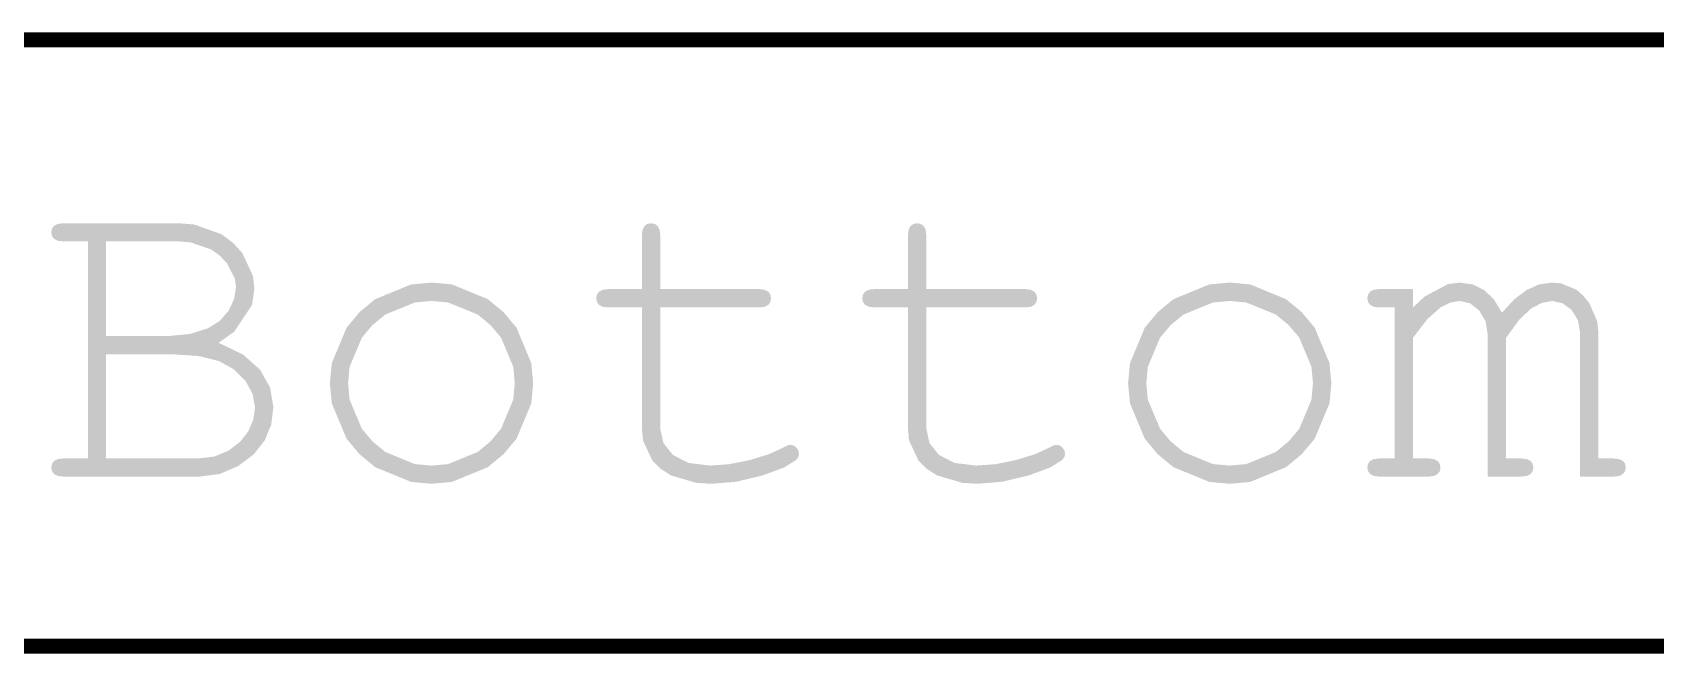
# Model space of a CAD drawing. Extents: x 0 to 13284, y 0 to 3969.
# Drawn here: x 11699.4 to 12131.8, y 2996.2 to 3161.6 of the extents above; entities that cross this region are included whole.
import ezdxf

# ---------------------------------------------------------------- set-up
doc = ezdxf.new("R2010")
doc.units = 0
doc.layers.add('DRILL_SYMBOLS', color=255, linetype='CONTINUOUS')

msp = doc.modelspace()

# ---------------------------------------------------------------- hatches: boundary and pattern name
at = {"layer": 'DRILL_SYMBOLS'}
for points in [[(11714.178228, 3048.158937), (11743.532756, 3048.158937), (11747.901339, 3048.677992), (11751.66437, 3050.235118), (11754.706535, 3052.556378), (11756.912441, 3055.367835), (11758.253307, 3058.482047), (11758.700236, 3061.711654), (11758.058661, 3065.344921), (11756.133898, 3068.862835), (11753.070118, 3071.905), (11749.011535, 3074.110906), (11743.590433, 3075.451772), (11736.439252, 3075.898701), (11719.022598, 3075.898701), (11719.022598, 3048.158937), (11714.178228, 3048.158937), (11714.178228, 3105.945315), (11707.661417, 3105.945315), (11706.176378, 3106.111102), (11705.181535, 3106.608543), (11704.619252, 3107.379882), (11704.431811, 3108.36748), (11704.619252, 3109.355118), (11705.181535, 3110.126457), (11706.176378, 3110.623858), (11707.661417, 3110.789685), (11738.111693, 3110.789685), (11742.427992, 3110.463465), (11749.795472, 3107.853858), (11752.846654, 3105.570433), (11755.33189, 3102.847283), (11758.172205, 3096.719764), (11758.527244, 3093.315354), (11757.93252, 3089.087362), (11753.174646, 3081.907323), (11749.011535, 3078.955276), (11746.18563, 3082.819213), (11749.314291, 3084.794449), (11751.66437, 3087.490591), (11753.135, 3090.575984), (11753.625197, 3093.719055), (11753.358465, 3095.952008), (11751.224646, 3100.147559), (11749.357559, 3102.110197), (11747.061535, 3103.788071), (11741.49626, 3105.70563), (11738.227047, 3105.945315), (11719.022598, 3105.945315), (11719.022598, 3080.800748), (11736.150866, 3080.800748), (11741.398937, 3081.305354), (11746.18563, 3082.819213), (11749.011535, 3078.955276), (11755.557165, 3075.797795), (11760.08437, 3071.746378), (11762.722795, 3067.017362), (11763.602283, 3061.826969), (11763.025591, 3057.191693), (11761.295433, 3052.974488), (11758.375866, 3049.261929), (11754.230748, 3046.140472), (11749.263819, 3044.021063), (11743.87878, 3043.314606), (11707.661417, 3043.314606), (11706.176378, 3043.487598), (11705.181535, 3044.006654), (11704.619252, 3044.785197), (11704.431811, 3045.736772), (11704.619252, 3046.72437), (11705.181535, 3047.495748), (11706.176378, 3047.99315), (11707.661417, 3048.158937)], [(11866.660394, 3093.257677), (11892.958386, 3093.257677), (11894.443386, 3093.084685), (11895.438228, 3092.56563), (11896.000512, 3091.772638), (11896.187953, 3090.777835), (11896.000512, 3089.82626), (11895.438228, 3089.047717), (11894.443386, 3088.528661), (11892.958386, 3088.35563), (11866.660394, 3088.35563), (11866.660394, 3056.117559), (11867.503819, 3052.253583), (11870.034134, 3049.081693), (11874.193661, 3046.962283), (11879.924724, 3046.255827), (11885.028622, 3046.623465), (11890.536181, 3047.726417), (11895.61122, 3049.290748), (11899.41752, 3051.04252), (11900.47, 3051.604803), (11901.320669, 3051.792244), (11902.185748, 3051.612008), (11902.935472, 3051.071339), (11903.454488, 3050.285551), (11903.62752, 3049.370039), (11903.440079, 3048.533819), (11902.877795, 3047.755236), (11899.713071, 3045.772795), (11893.909921, 3043.631772), (11886.938937, 3041.967205), (11880.270748, 3041.412362), (11876.248189, 3041.660984), (11869.500669, 3043.650197), (11866.775748, 3045.390748), (11864.58063, 3047.553425), (11862.071929, 3052.916811), (11861.758346, 3056.117559), (11861.758346, 3088.35563), (11852.819331, 3088.35563), (11851.334331, 3088.528661), (11850.339488, 3089.047717), (11849.777205, 3089.840669), (11849.589764, 3090.835512), (11849.777205, 3091.787087), (11850.339488, 3092.56563), (11851.334331, 3093.084685), (11852.819331, 3093.257677), (11861.758346, 3093.257677), (11861.758346, 3107.560079), (11861.931378, 3109.045118), (11862.450394, 3110.039961), (11863.228976, 3110.602244), (11864.180551, 3110.789685), (11865.175354, 3110.602244), (11865.968346, 3110.039961), (11866.487362, 3109.045118), (11866.660394, 3107.560079)], [(11937.538071, 3093.257677), (11963.836063, 3093.257677), (11965.321063, 3093.084685), (11966.315906, 3092.56563), (11966.878189, 3091.772638), (11967.06563, 3090.777835), (11966.878189, 3089.82626), (11966.315906, 3089.047717), (11965.321063, 3088.528661), (11963.836063, 3088.35563), (11937.538071, 3088.35563), (11937.538071, 3056.117559), (11938.381496, 3052.253583), (11940.911811, 3049.081693), (11945.071339, 3046.962283), (11950.802402, 3046.255827), (11955.906299, 3046.623465), (11961.413858, 3047.726417), (11966.488898, 3049.290748), (11970.295197, 3051.04252), (11971.347677, 3051.604803), (11972.198346, 3051.792244), (11973.063425, 3051.612008), (11973.81315, 3051.071339), (11974.332165, 3050.285551), (11974.505197, 3049.370039), (11974.317756, 3048.533819), (11973.755472, 3047.755236), (11970.590748, 3045.772795), (11964.787598, 3043.631772), (11957.816614, 3041.967205), (11951.148425, 3041.412362), (11947.125866, 3041.660984), (11940.378346, 3043.650197), (11937.653386, 3045.390748), (11935.458307, 3047.553425), (11932.949606, 3052.916811), (11932.636024, 3056.117559), (11932.636024, 3088.35563), (11923.697008, 3088.35563), (11922.212008, 3088.528661), (11921.217165, 3089.047717), (11920.654882, 3089.840669), (11920.467441, 3090.835512), (11920.654882, 3091.787087), (11921.217165, 3092.56563), (11922.212008, 3093.084685), (11923.697008, 3093.257677), (11932.636024, 3093.257677), (11932.636024, 3107.560079), (11932.809055, 3109.045118), (11933.328071, 3110.039961), (11934.106654, 3110.602244), (11935.058228, 3110.789685), (11936.053031, 3110.602244), (11936.846024, 3110.039961), (11937.365039, 3109.045118), (11937.538071, 3107.560079)], [(11832.80752, 3068.170787), (11832.31189, 3062.83622), (11828.347008, 3053.378189), (11827.905472, 3068.170787), (11827.499961, 3072.557402), (11824.255984, 3080.314134), (11821.41748, 3083.684291), (11818.002283, 3086.484961), (11810.144606, 3089.685669), (11805.702126, 3090.085787), (11801.259646, 3089.683898), (11793.401969, 3086.46874), (11789.986772, 3083.655472), (11787.148268, 3080.276299), (11783.904291, 3072.533976), (11783.49878, 3068.170787), (11783.904291, 3063.831063), (11787.148268, 3056.10315), (11789.986772, 3052.714961), (11793.401969, 3049.889094), (11801.259646, 3046.659488), (11805.702126, 3046.255827), (11810.144606, 3046.657717), (11818.002283, 3049.872874), (11821.41748, 3052.686142), (11824.255984, 3056.065276), (11827.499961, 3063.807638), (11827.905472, 3068.170787), (11828.347008, 3053.378189), (11824.877756, 3049.254685), (11820.709213, 3045.823661), (11811.150236, 3041.90248), (11805.759803, 3041.412362), (11800.320709, 3041.904291), (11790.718465, 3045.839882), (11786.555354, 3049.283543), (11783.098701, 3053.416024), (11779.148228, 3062.859646), (11778.654409, 3068.170787), (11779.148228, 3073.507165), (11783.098701, 3082.979646), (11786.555354, 3087.115709), (11790.718465, 3090.559764), (11800.320709, 3094.495827), (11805.759803, 3094.987835), (11811.150236, 3094.497598), (11820.709213, 3090.575984), (11824.877756, 3087.144567), (11828.347008, 3083.01748), (11832.31189, 3073.530591)], [(12045.440512, 3068.170787), (12044.944921, 3062.83622), (12040.980039, 3053.378189), (12040.538504, 3068.170787), (12040.132992, 3072.557402), (12036.889016, 3080.314134), (12034.050512, 3083.684291), (12030.635315, 3086.484961), (12022.777638, 3089.685669), (12018.335157, 3090.085787), (12013.892677, 3089.683898), (12006.035, 3086.46874), (12002.619803, 3083.655472), (11999.781299, 3080.276299), (11996.537323, 3072.533976), (11996.131811, 3068.170787), (11996.537323, 3063.831063), (11999.781299, 3056.10315), (12002.619803, 3052.714961), (12006.035, 3049.889094), (12013.892677, 3046.659488), (12018.335157, 3046.255827), (12022.777638, 3046.657717), (12030.635315, 3049.872874), (12034.050512, 3052.686142), (12036.889016, 3056.065276), (12040.132992, 3063.807638), (12040.538504, 3068.170787), (12040.980039, 3053.378189), (12037.510748, 3049.254685), (12033.342244, 3045.823661), (12023.783268, 3041.90248), (12018.392835, 3041.412362), (12012.95374, 3041.904291), (12003.351496, 3045.839882), (11999.188386, 3049.283543), (11995.731732, 3053.416024), (11991.78126, 3062.859646), (11991.287441, 3068.170787), (11991.78126, 3073.507165), (11995.731732, 3082.979646), (11999.188386, 3087.115709), (12003.351496, 3090.559764), (12012.95374, 3094.495827), (12018.392835, 3094.987835), (12023.783268, 3094.497598), (12033.342244, 3090.575984), (12037.510748, 3087.144567), (12040.980039, 3083.01748), (12044.944921, 3073.530591)], [(12067.18252, 3093.257677), (12067.18252, 3088.35563), (12070.271496, 3091.257205), (12076.471142, 3094.573307), (12079.581772, 3094.987835), (12083.099685, 3094.490394), (12086.15626, 3092.99815), (12088.751457, 3090.496693), (12090.885276, 3086.971535), (12094.136496, 3090.496693), (12097.430945, 3092.99815), (12100.754252, 3094.490394), (12104.091969, 3094.987835), (12106.582598, 3094.775157), (12110.76378, 3093.073858), (12112.454252, 3091.585236), (12114.245669, 3089.343268), (12116.292992, 3084.556575), (12116.548898, 3082.01185), (12116.548898, 3048.158937), (12120.643543, 3048.158937), (12122.128543, 3047.99315), (12123.123386, 3047.495748), (12123.685669, 3046.72437), (12123.87311, 3045.736772), (12123.685669, 3044.785197), (12123.123386, 3044.006654), (12122.128543, 3043.487598), (12120.643543, 3043.314606), (12111.704528, 3043.314606), (12111.704528, 3081.550472), (12111.142244, 3084.924213), (12109.455354, 3087.663583), (12107.033189, 3089.480236), (12104.264961, 3090.085787), (12101.54, 3089.588386), (12098.670866, 3088.096142), (12095.527795, 3085.147717), (12091.981024, 3080.281693), (12091.981024, 3048.158937), (12096.017992, 3048.158937), (12097.503031, 3047.99315), (12098.497874, 3047.495748), (12099.060157, 3046.72437), (12099.247598, 3045.736772), (12099.060157, 3044.785197), (12098.497874, 3044.006654), (12097.503031, 3043.487598), (12096.017992, 3043.314606), (12087.079016, 3043.314606), (12087.079016, 3081.204449), (12086.509488, 3084.729567), (12084.800984, 3087.577087), (12082.386024, 3089.458622), (12079.697126, 3090.085787), (12077.116339, 3089.667677), (12074.564409, 3088.413307), (12070.959961, 3085.19815), (12067.18252, 3080.281693), (12067.18252, 3048.158937), (12071.277126, 3048.158937), (12072.762165, 3047.99315), (12073.757008, 3047.495748), (12074.319291, 3046.72437), (12074.506732, 3045.736772), (12074.319291, 3044.785197), (12073.757008, 3044.006654), (12072.762165, 3043.487598), (12071.277126, 3043.314606), (12058.243504, 3043.314606), (12056.758465, 3043.487598), (12055.763622, 3044.006654), (12055.201339, 3044.785197), (12055.013937, 3045.736772), (12055.201339, 3046.72437), (12055.763622, 3047.495748), (12056.758465, 3047.99315), (12058.243504, 3048.158937), (12062.33815, 3048.158937), (12062.33815, 3088.35563), (12058.243504, 3088.35563), (12056.758465, 3088.528661), (12055.763622, 3089.047717), (12055.201339, 3089.840669), (12055.013937, 3090.835512), (12055.201339, 3091.787087), (12055.763622, 3092.56563), (12056.758465, 3093.084685), (12058.243504, 3093.257677)]]:
    msp.add_hatch(color=7, dxfattribs=at).paths.add_polyline_path(points)

# ---------------------------------------------------------------- linework, layer by layer
at = {"layer": 'DRILL_SYMBOLS', "color": 7}
for points, const_width in [([(7116.299213, 3159.606299), (13281.884016, 3159.606299)], 3.937008), ([(11714.178228, 3048.158937), (11743.532756, 3048.158937), (11747.901339, 3048.677992), (11751.66437, 3050.235118), (11754.706535, 3052.556378), (11756.912441, 3055.367835), (11758.253307, 3058.482047), (11758.700236, 3061.711654), (11758.058661, 3065.344921), (11756.133898, 3068.862835), (11753.070118, 3071.905), (11749.011535, 3074.110906), (11743.590433, 3075.451772), (11736.439252, 3075.898701), (11719.022598, 3075.898701), (11719.022598, 3048.158937), (11714.178228, 3048.158937), (11714.178228, 3105.945315), (11707.661417, 3105.945315), (11706.176378, 3106.111102), (11705.181535, 3106.608543), (11704.619252, 3107.379882), (11704.431811, 3108.36748), (11704.619252, 3109.355118), (11705.181535, 3110.126457), (11706.176378, 3110.623858), (11707.661417, 3110.789685), (11738.111693, 3110.789685), (11742.427992, 3110.463465), (11749.795472, 3107.853858), (11752.846654, 3105.570433), (11755.33189, 3102.847283), (11758.172205, 3096.719764), (11758.527244, 3093.315354), (11757.93252, 3089.087362), (11753.174646, 3081.907323), (11749.011535, 3078.955276), (11746.18563, 3082.819213), (11749.314291, 3084.794449), (11751.66437, 3087.490591), (11753.135, 3090.575984), (11753.625197, 3093.719055), (11753.358465, 3095.952008), (11751.224646, 3100.147559), (11749.357559, 3102.110197), (11747.061535, 3103.788071), (11741.49626, 3105.70563), (11738.227047, 3105.945315), (11719.022598, 3105.945315), (11719.022598, 3080.800748), (11736.150866, 3080.800748), (11741.398937, 3081.305354), (11746.18563, 3082.819213), (11749.011535, 3078.955276), (11755.557165, 3075.797795), (11760.08437, 3071.746378), (11762.722795, 3067.017362), (11763.602283, 3061.826969), (11763.025591, 3057.191693), (11761.295433, 3052.974488), (11758.375866, 3049.261929), (11754.230748, 3046.140472), (11749.263819, 3044.021063), (11743.87878, 3043.314606), (11707.661417, 3043.314606), (11706.176378, 3043.487598), (11705.181535, 3044.006654), (11704.619252, 3044.785197), (11704.431811, 3045.736772), (11704.619252, 3046.72437), (11705.181535, 3047.495748), (11706.176378, 3047.99315), (11707.661417, 3048.158937), (11714.178228, 3048.158937)], 0.000039), ([(11866.660394, 3093.257677), (11892.958386, 3093.257677), (11894.443386, 3093.084685), (11895.438228, 3092.56563), (11896.000512, 3091.772638), (11896.187953, 3090.777835), (11896.000512, 3089.82626), (11895.438228, 3089.047717), (11894.443386, 3088.528661), (11892.958386, 3088.35563), (11866.660394, 3088.35563), (11866.660394, 3056.117559), (11867.503819, 3052.253583), (11870.034134, 3049.081693), (11874.193661, 3046.962283), (11879.924724, 3046.255827), (11885.028622, 3046.623465), (11890.536181, 3047.726417), (11895.61122, 3049.290748), (11899.41752, 3051.04252), (11900.47, 3051.604803), (11901.320669, 3051.792244), (11902.185748, 3051.612008), (11902.935472, 3051.071339), (11903.454488, 3050.285551), (11903.62752, 3049.370039), (11903.440079, 3048.533819), (11902.877795, 3047.755236), (11899.713071, 3045.772795), (11893.909921, 3043.631772), (11886.938937, 3041.967205), (11880.270748, 3041.412362), (11876.248189, 3041.660984), (11869.500669, 3043.650197), (11866.775748, 3045.390748), (11864.58063, 3047.553425), (11862.071929, 3052.916811), (11861.758346, 3056.117559), (11861.758346, 3088.35563), (11852.819331, 3088.35563), (11851.334331, 3088.528661), (11850.339488, 3089.047717), (11849.777205, 3089.840669), (11849.589764, 3090.835512), (11849.777205, 3091.787087), (11850.339488, 3092.56563), (11851.334331, 3093.084685), (11852.819331, 3093.257677), (11861.758346, 3093.257677), (11861.758346, 3107.560079), (11861.931378, 3109.045118), (11862.450394, 3110.039961), (11863.228976, 3110.602244), (11864.180551, 3110.789685), (11865.175354, 3110.602244), (11865.968346, 3110.039961), (11866.487362, 3109.045118), (11866.660394, 3107.560079), (11866.660394, 3093.257677)], 0.000039), ([(11937.538071, 3093.257677), (11963.836063, 3093.257677), (11965.321063, 3093.084685), (11966.315906, 3092.56563), (11966.878189, 3091.772638), (11967.06563, 3090.777835), (11966.878189, 3089.82626), (11966.315906, 3089.047717), (11965.321063, 3088.528661), (11963.836063, 3088.35563), (11937.538071, 3088.35563), (11937.538071, 3056.117559), (11938.381496, 3052.253583), (11940.911811, 3049.081693), (11945.071339, 3046.962283), (11950.802402, 3046.255827), (11955.906299, 3046.623465), (11961.413858, 3047.726417), (11966.488898, 3049.290748), (11970.295197, 3051.04252), (11971.347677, 3051.604803), (11972.198346, 3051.792244), (11973.063425, 3051.612008), (11973.81315, 3051.071339), (11974.332165, 3050.285551), (11974.505197, 3049.370039), (11974.317756, 3048.533819), (11973.755472, 3047.755236), (11970.590748, 3045.772795), (11964.787598, 3043.631772), (11957.816614, 3041.967205), (11951.148425, 3041.412362), (11947.125866, 3041.660984), (11940.378346, 3043.650197), (11937.653386, 3045.390748), (11935.458307, 3047.553425), (11932.949606, 3052.916811), (11932.636024, 3056.117559), (11932.636024, 3088.35563), (11923.697008, 3088.35563), (11922.212008, 3088.528661), (11921.217165, 3089.047717), (11920.654882, 3089.840669), (11920.467441, 3090.835512), (11920.654882, 3091.787087), (11921.217165, 3092.56563), (11922.212008, 3093.084685), (11923.697008, 3093.257677), (11932.636024, 3093.257677), (11932.636024, 3107.560079), (11932.809055, 3109.045118), (11933.328071, 3110.039961), (11934.106654, 3110.602244), (11935.058228, 3110.789685), (11936.053031, 3110.602244), (11936.846024, 3110.039961), (11937.365039, 3109.045118), (11937.538071, 3107.560079), (11937.538071, 3093.257677)], 0.000039), ([(11832.80752, 3068.170787), (11832.31189, 3062.83622), (11828.347008, 3053.378189), (11827.905472, 3068.170787), (11827.499961, 3072.557402), (11824.255984, 3080.314134), (11821.41748, 3083.684291), (11818.002283, 3086.484961), (11810.144606, 3089.685669), (11805.702126, 3090.085787), (11801.259646, 3089.683898), (11793.401969, 3086.46874), (11789.986772, 3083.655472), (11787.148268, 3080.276299), (11783.904291, 3072.533976), (11783.49878, 3068.170787), (11783.904291, 3063.831063), (11787.148268, 3056.10315), (11789.986772, 3052.714961), (11793.401969, 3049.889094), (11801.259646, 3046.659488), (11805.702126, 3046.255827), (11810.144606, 3046.657717), (11818.002283, 3049.872874), (11821.41748, 3052.686142), (11824.255984, 3056.065276), (11827.499961, 3063.807638), (11827.905472, 3068.170787), (11828.347008, 3053.378189), (11824.877756, 3049.254685), (11820.709213, 3045.823661), (11811.150236, 3041.90248), (11805.759803, 3041.412362), (11800.320709, 3041.904291), (11790.718465, 3045.839882), (11786.555354, 3049.283543), (11783.098701, 3053.416024), (11779.148228, 3062.859646), (11778.654409, 3068.170787), (11779.148228, 3073.507165), (11783.098701, 3082.979646), (11786.555354, 3087.115709), (11790.718465, 3090.559764), (11800.320709, 3094.495827), (11805.759803, 3094.987835), (11811.150236, 3094.497598), (11820.709213, 3090.575984), (11824.877756, 3087.144567), (11828.347008, 3083.01748), (11832.31189, 3073.530591), (11832.80752, 3068.170787)], 0.000039), ([(12045.440512, 3068.170787), (12044.944921, 3062.83622), (12040.980039, 3053.378189), (12040.538504, 3068.170787), (12040.132992, 3072.557402), (12036.889016, 3080.314134), (12034.050512, 3083.684291), (12030.635315, 3086.484961), (12022.777638, 3089.685669), (12018.335157, 3090.085787), (12013.892677, 3089.683898), (12006.035, 3086.46874), (12002.619803, 3083.655472), (11999.781299, 3080.276299), (11996.537323, 3072.533976), (11996.131811, 3068.170787), (11996.537323, 3063.831063), (11999.781299, 3056.10315), (12002.619803, 3052.714961), (12006.035, 3049.889094), (12013.892677, 3046.659488), (12018.335157, 3046.255827), (12022.777638, 3046.657717), (12030.635315, 3049.872874), (12034.050512, 3052.686142), (12036.889016, 3056.065276), (12040.132992, 3063.807638), (12040.538504, 3068.170787), (12040.980039, 3053.378189), (12037.510748, 3049.254685), (12033.342244, 3045.823661), (12023.783268, 3041.90248), (12018.392835, 3041.412362), (12012.95374, 3041.904291), (12003.351496, 3045.839882), (11999.188386, 3049.283543), (11995.731732, 3053.416024), (11991.78126, 3062.859646), (11991.287441, 3068.170787), (11991.78126, 3073.507165), (11995.731732, 3082.979646), (11999.188386, 3087.115709), (12003.351496, 3090.559764), (12012.95374, 3094.495827), (12018.392835, 3094.987835), (12023.783268, 3094.497598), (12033.342244, 3090.575984), (12037.510748, 3087.144567), (12040.980039, 3083.01748), (12044.944921, 3073.530591), (12045.440512, 3068.170787)], 0.000039), ([(12067.18252, 3093.257677), (12067.18252, 3088.35563), (12070.271496, 3091.257205), (12076.471142, 3094.573307), (12079.581772, 3094.987835), (12083.099685, 3094.490394), (12086.15626, 3092.99815), (12088.751457, 3090.496693), (12090.885276, 3086.971535), (12094.136496, 3090.496693), (12097.430945, 3092.99815), (12100.754252, 3094.490394), (12104.091969, 3094.987835), (12106.582598, 3094.775157), (12110.76378, 3093.073858), (12112.454252, 3091.585236), (12114.245669, 3089.343268), (12116.292992, 3084.556575), (12116.548898, 3082.01185), (12116.548898, 3048.158937), (12120.643543, 3048.158937), (12122.128543, 3047.99315), (12123.123386, 3047.495748), (12123.685669, 3046.72437), (12123.87311, 3045.736772), (12123.685669, 3044.785197), (12123.123386, 3044.006654), (12122.128543, 3043.487598), (12120.643543, 3043.314606), (12111.704528, 3043.314606), (12111.704528, 3081.550472), (12111.142244, 3084.924213), (12109.455354, 3087.663583), (12107.033189, 3089.480236), (12104.264961, 3090.085787), (12101.54, 3089.588386), (12098.670866, 3088.096142), (12095.527795, 3085.147717), (12091.981024, 3080.281693), (12091.981024, 3048.158937), (12096.017992, 3048.158937), (12097.503031, 3047.99315), (12098.497874, 3047.495748), (12099.060157, 3046.72437), (12099.247598, 3045.736772), (12099.060157, 3044.785197), (12098.497874, 3044.006654), (12097.503031, 3043.487598), (12096.017992, 3043.314606), (12087.079016, 3043.314606), (12087.079016, 3081.204449), (12086.509488, 3084.729567), (12084.800984, 3087.577087), (12082.386024, 3089.458622), (12079.697126, 3090.085787), (12077.116339, 3089.667677), (12074.564409, 3088.413307), (12070.959961, 3085.19815), (12067.18252, 3080.281693), (12067.18252, 3048.158937), (12071.277126, 3048.158937), (12072.762165, 3047.99315), (12073.757008, 3047.495748), (12074.319291, 3046.72437), (12074.506732, 3045.736772), (12074.319291, 3044.785197), (12073.757008, 3044.006654), (12072.762165, 3043.487598), (12071.277126, 3043.314606), (12058.243504, 3043.314606), (12056.758465, 3043.487598), (12055.763622, 3044.006654), (12055.201339, 3044.785197), (12055.013937, 3045.736772), (12055.201339, 3046.72437), (12055.763622, 3047.495748), (12056.758465, 3047.99315), (12058.243504, 3048.158937), (12062.33815, 3048.158937), (12062.33815, 3088.35563), (12058.243504, 3088.35563), (12056.758465, 3088.528661), (12055.763622, 3089.047717), (12055.201339, 3089.840669), (12055.013937, 3090.835512), (12055.201339, 3091.787087), (12055.763622, 3092.56563), (12056.758465, 3093.084685), (12058.243504, 3093.257677), (12067.18252, 3093.257677)], 0.000039), ([(7116.299213, 2998.188976), (13281.884016, 2998.188976)], 3.937008)]:
    msp.add_lwpolyline(points, dxfattribs=dict(at, const_width=const_width))

doc.saveas('drawing.dxf')
